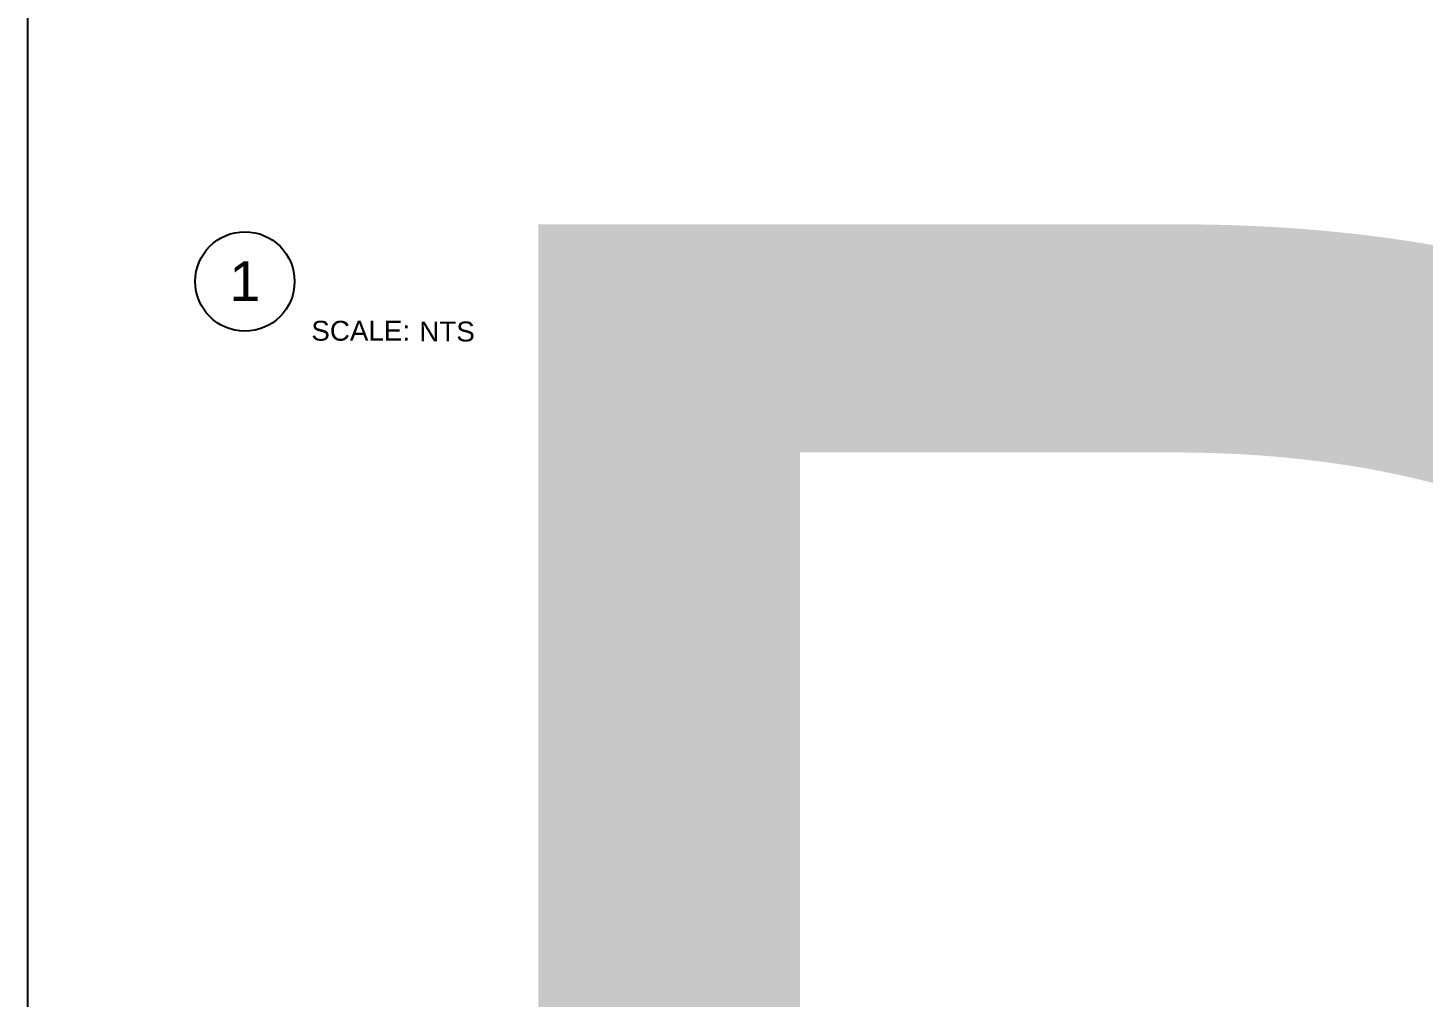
# Model space of a CAD drawing. Header units: feet. Extents: x -354 to 55127, y -297 to 4121.
# Drawn here: x 0 to 905, y 2864 to 3493 of the extents above; entities that cross this region are included whole.
import ezdxf
from ezdxf.enums import TextEntityAlignment as Align

# ---------------------------------------------------------------- set-up
doc = ezdxf.new("R2018")
doc.units = ezdxf.units.FT
doc.header["$MEASUREMENT"] = 0
doc.layers.add('G-ANNO-TEXT', color=1, linetype='Continuous')
doc.styles.add('NEI-A', font='arial.ttf')
doc.styles.get("Standard").update_dxf_attribs({"font": 'arial.ttf'})

# ---------------------------------------------------------------- blocks, each defined once
blk = doc.blocks.new('DETAIL_TITLE')
blk.add_circle((0.5923, -0.5126), 0.25)
at = {"style": 'NEI-A', "flags": 8}
blk.add_attdef('#', text='', height=0.2, dxfattribs=at).set_placement((0.5922, -0.5109), align=Align.MIDDLE_CENTER)
at = {"lineweight": 30, "flags": 104}
blk.add_attdef('DETAIL_TITLE', text='', height=0.2, dxfattribs=at).set_placement((0.9099, -0.5251), align=Align.BOTTOM_LEFT)
at = {"style": 'NEI-A'}
for tag, p in [('SCALE:', (0.9386, -0.7379)), ('1"_=_', (1.5474, -0.7379))]:
    blk.add_attdef(tag, text='', height=0.1, dxfattribs=at).set_placement(p, align=Align.BOTTOM_LEFT)

msp = doc.modelspace()

# ---------------------------------------------------------------- linework, layer by layer
msp.add_lwpolyline([(0, 4121.03), (4102.45, 4121.03), (4102.45, 669.44), (0, 669.44)], close=True)

# ---------------------------------------------------------------- block references
at = {"layer": 'G-ANNO-TEXT'}
ref = msp.add_blockref('DETAIL_TITLE', (64.44, 3394.18), dxfattribs=dict(at, xscale=128.9267043143703, yscale=128.9267043143703, zscale=128.9267043143703))
ref.add_attrib('#', '1', dxfattribs={"layer": '0', "height": 25.79, "style": 'NEI-A'}).set_placement((140.79, 3328.31), align=Align.MIDDLE_CENTER)
lines = msp.add_mtext('{\\LDC BLOCK TYPE-1 (3) STRINGS (78) MODULES [580W] }', dxfattribs={"layer": '0', "insert": (181.75, 3365.15), "char_height": 1362.0506, "attachment_point": 1})
ref.add_attrib('DETAIL_TITLE', '', (181.75, 3365.15)).embed_mtext(lines)
ref.add_attrib('SCALE:', 'SCALE:', dxfattribs={"layer": '0', "height": 12.893, "style": 'NEI-A'}).set_placement((183.9, 3302.57), align=Align.TOP_LEFT)
ref.add_attrib('1"_=_', 'NTS', dxfattribs={"layer": '0', "height": 12.893, "style": 'NEI-A'}).set_placement((253.95, 3302.07), align=Align.TOP_LEFT)

doc.saveas('drawing.dxf')
